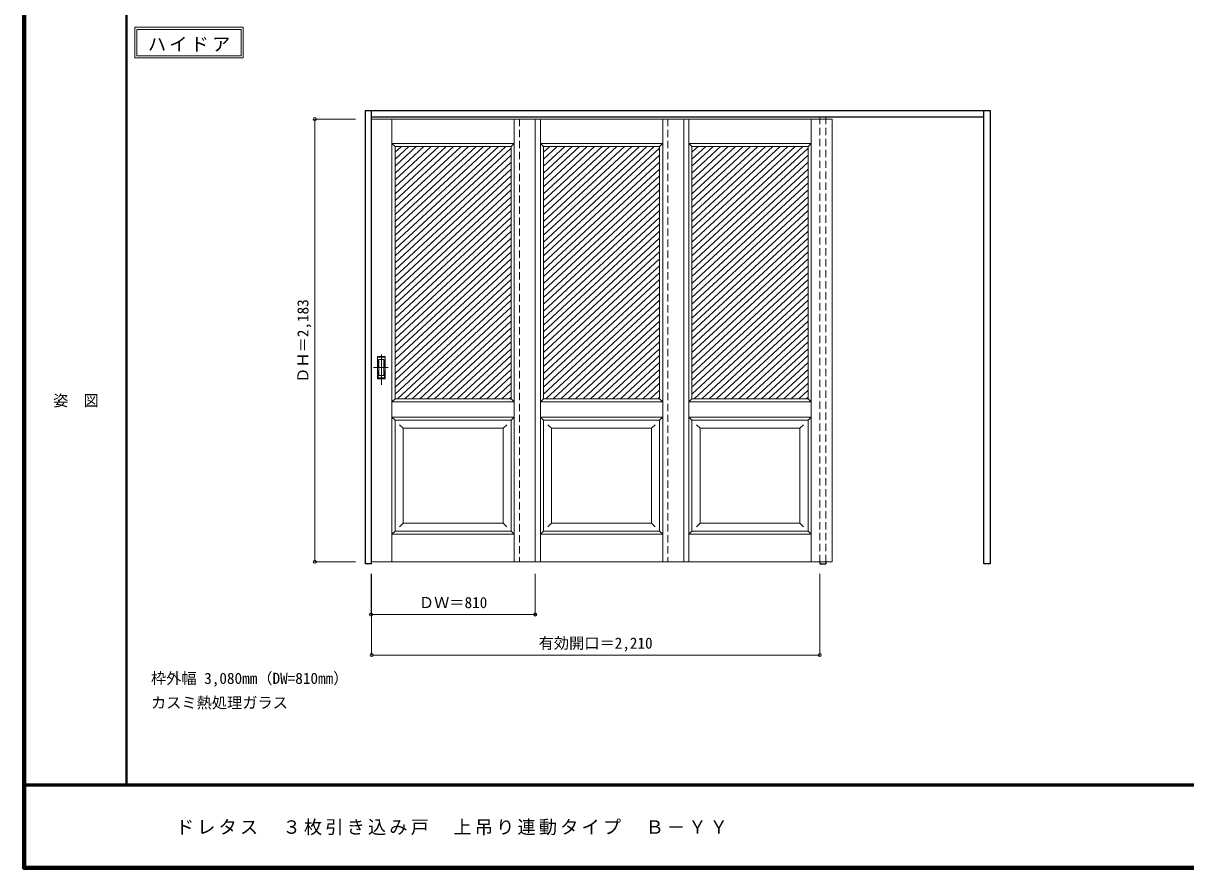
# Model space of a CAD drawing. Units: millimetres, scale not verified. Extents: x -6000 to 5700, y -4307 to 4175.
# Drawn here: x -6000 to -267, y -4205 to -36 of the extents above; entities that cross this region are included whole.
import ezdxf
from ezdxf.enums import TextEntityAlignment as Align

# ---------------------------------------------------------------- set-up
doc = ezdxf.new("R2010")
doc.units = ezdxf.units.MM
doc.header["$LTSCALE"] = 30
doc.header["$PDMODE"] = 32
doc.header["$PDSIZE"] = 15
doc.linetypes.add('CHAIN1', pattern=[8, 5, -1, 1, -1])
doc.linetypes.add('DASHED1', pattern=[1.8, 1.2, -0.6])
for name, color, linetype, lineweight in [('0-2_扉', 7, 'Continuous', 18), ('0-4_枠', 3, 'Continuous', 25), ('0-6_引手', 7, 'Continuous', 18), ('0-A_文字', 7, 'Continuous', 18), ('0-B_寸法', 7, 'Continuous', 9), ('0-C_ハッチ', 4, 'Continuous', 9), ('F-1_枠', 6, 'Continuous', 40)]:
    doc.layers.add(name, color=color, linetype=linetype, lineweight=lineweight)
doc.layers.add('F-A_文字', color=7, linetype='Continuous')
doc.styles.add('ＭＳ ゴシック', font='')
doc.styles.get('ＭＳ ゴシック').set_extended_font_data('MS Gothic')

msp = doc.modelspace()

# ---------------------------------------------------------------- linework, layer by layer
at = {"layer": '0-2_扉', "color": 4, "linetype": 'DASHED1', "lineweight": 9}
for p, q in [((-4285, -507.75), (-4282, -507.75)), ((-4285, -2690.75), (-4285, -507.75)), ((-3553, -507.75), (-3553, -2690.75)), ((-2821, -507.75), (-2821, -2690.75)), ((-4282, -2690.75), (-4285, -2690.75))]:
    msp.add_line(p, q, dxfattribs=at)
at = {"layer": '0-2_扉'}
for p, q in [((-3475, -507.75), (-4282, -507.75)), ((-4181.5, -2690.75), (-4181.5, -507.75)), ((-3578.5, -2690.75), (-3578.5, -507.75)), ((-2743, -507.75), (-3550, -507.75)), ((-3475, -507.75), (-3475, -2690.75)), ((-3449.5, -2690.75), (-3449.5, -507.75)), ((-2846.5, -2690.75), (-2846.5, -507.75)), ((-2011, -507.75), (-2818, -507.75)), ((-2743, -507.75), (-2743, -2690.75)), ((-2717.5, -2690.75), (-2717.5, -507.75)), ((-2114.5, -2690.75), (-2114.5, -507.75)), ((-2011, -507.75), (-2011, -2690.75)), ((-3578.5, -627.75), (-3593.5, -642.75)), ((-2846.5, -627.75), (-2861.5, -642.75)), ((-2114.5, -627.75), (-2129.5, -642.75)), ((-3593.5, -642.75), (-4166.5, -642.75)), ((-4166.5, -1887.75), (-4166.5, -642.75)), ((-3593.5, -1887.75), (-3593.5, -642.75)), ((-2861.5, -642.75), (-3434.5, -642.75)), ((-3434.5, -1887.75), (-3434.5, -642.75)), ((-2861.5, -1887.75), (-2861.5, -642.75)), ((-2129.5, -642.75), (-2702.5, -642.75)), ((-2702.5, -1887.75), (-2702.5, -642.75)), ((-2129.5, -1887.75), (-2129.5, -642.75)), ((-3593.69, -825.75), (-3593.5, -825.75)), ((-2861.69, -825.75), (-2861.5, -825.75)), ((-2129.69, -825.75), (-2129.5, -825.75)), ((-4166.5, -1887.75), (-3593.5, -1887.75)), ((-3578.5, -1902.75), (-3593.5, -1887.75)), ((-3434.5, -1887.75), (-2861.5, -1887.75)), ((-2846.5, -1902.75), (-2861.5, -1887.75)), ((-2702.5, -1887.75), (-2129.5, -1887.75)), ((-2114.5, -1902.75), (-2129.5, -1887.75)), ((-3578.5, -1977.75), (-4181.5, -1977.75)), ((-4166.5, -2540.75), (-4166.5, -1992.75)), ((-3578.5, -1977.75), (-3593.5, -1992.75)), ((-3593.5, -2540.75), (-3593.5, -1992.75)), ((-2846.5, -1977.75), (-3449.5, -1977.75)), ((-3434.5, -2540.75), (-3434.5, -1992.75)), ((-2846.5, -1977.75), (-2861.5, -1992.75)), ((-2861.5, -2540.75), (-2861.5, -1992.75)), ((-2114.5, -1977.75), (-2717.5, -1977.75)), ((-2702.5, -2540.75), (-2702.5, -1992.75)), ((-2114.5, -1977.75), (-2129.5, -1992.75)), ((-2129.5, -2540.75), (-2129.5, -1992.75)), ((-4126.5, -2032.75), (-4144.18, -2015.07)), ((-4126.5, -2032.75), (-3633.5, -2032.75)), ((-4126.5, -2032.75), (-4126.5, -2500.75)), ((-3633.54, -2032.75), (-3615.86, -2015.07)), ((-3633.5, -2500.75), (-3633.5, -2032.75)), ((-3394.5, -2032.75), (-3412.18, -2015.07)), ((-3394.5, -2032.75), (-2901.5, -2032.75)), ((-3394.5, -2032.75), (-3394.5, -2500.75)), ((-2901.54, -2032.75), (-2883.86, -2015.07)), ((-2901.5, -2500.75), (-2901.5, -2032.75)), ((-2662.5, -2032.75), (-2680.18, -2015.07)), ((-2662.5, -2032.75), (-2169.5, -2032.75)), ((-2662.5, -2032.75), (-2662.5, -2500.75)), ((-2169.54, -2032.75), (-2151.86, -2015.07)), ((-2169.5, -2500.75), (-2169.5, -2032.75)), ((-4126.5, -2500.75), (-4144.18, -2518.43)), ((-4126.5, -2500.75), (-3633.5, -2500.75)), ((-3633.5, -2500.75), (-3633.5, -2499.32)), ((-3633.5, -2500.75), (-3615.82, -2518.43)), ((-3394.5, -2500.75), (-3412.18, -2518.43)), ((-3394.5, -2500.75), (-2901.5, -2500.75)), ((-2901.5, -2500.75), (-2901.5, -2499.32)), ((-2901.5, -2500.75), (-2883.82, -2518.43)), ((-2662.5, -2500.75), (-2680.18, -2518.43)), ((-2662.5, -2500.75), (-2169.5, -2500.75)), ((-2169.5, -2500.75), (-2169.5, -2499.32)), ((-2169.5, -2500.75), (-2151.82, -2518.43)), ((-3578.5, -2555.75), (-4181.5, -2555.75)), ((-3593.5, -2540.75), (-3578.5, -2555.75)), ((-2846.5, -2555.75), (-3449.5, -2555.75)), ((-2861.5, -2540.75), (-2846.5, -2555.75)), ((-2114.5, -2555.75), (-2717.5, -2555.75)), ((-2129.5, -2540.75), (-2114.5, -2555.75)), ((-3475, -2690.75), (-4282, -2690.75)), ((-2743, -2690.75), (-3550, -2690.75)), ((-2011, -2690.75), (-2818, -2690.75))]:
    msp.add_line(p, q, dxfattribs=at)
for points in [[(-3578.5, -627.75), (-4181.5, -627.75), (-4166.5, -642.75)], [(-2846.5, -627.75), (-3449.5, -627.75), (-3434.5, -642.75)], [(-2114.5, -627.75), (-2717.5, -627.75), (-2702.5, -642.75)], [(-4166.5, -1887.75), (-4181.5, -1902.75), (-3578.5, -1902.75)], [(-3434.5, -1887.75), (-3449.5, -1902.75), (-2846.5, -1902.75)], [(-2702.5, -1887.75), (-2717.5, -1902.75), (-2114.5, -1902.75)], [(-3593.5, -1992.75), (-4166.5, -1992.75), (-4181.5, -1977.75)], [(-2861.5, -1992.75), (-3434.5, -1992.75), (-3449.5, -1977.75)], [(-2129.5, -1992.75), (-2702.5, -1992.75), (-2717.5, -1977.75)], [(-3593.5, -2540.75), (-4166.5, -2540.75), (-4181.5, -2555.75)], [(-2861.5, -2540.75), (-3434.5, -2540.75), (-3449.5, -2555.75)], [(-2129.5, -2540.75), (-2702.5, -2540.75), (-2717.5, -2555.75)]]:
    msp.add_lwpolyline(points, dxfattribs=at)
at = {"layer": '0-4_枠'}
for p, q in [((-4312, -2701.25), (-4312, -466.25)), ((-4282, -2701.25), (-4282, -466.25)), ((-4282, -496.25), (-1262, -496.25)), ((-1262, -2701.25), (-1262, -466.25)), ((-2072, -2690.75), (-2072, -2701.25)), ((-2042, -2690.75), (-2042, -2701.25)), ((-4282, -2701.25), (-4312, -2701.25)), ((-2072, -2701.25), (-2042, -2701.25)), ((-1232, -2701.25), (-1262, -2701.25))]:
    msp.add_line(p, q, dxfattribs=at)
at = {"layer": '0-4_枠', "color": 4, "linetype": 'DASHED1', "lineweight": 9}
for p, q in [((-2072, -2693.25), (-2072, -496.25)), ((-2042, -2693.25), (-2042, -496.25))]:
    msp.add_line(p, q, dxfattribs=at)
at = {"layer": '0-4_枠'}
msp.add_lwpolyline([(-4312, -466.25), (-1232, -466.25), (-1232, -2701.25)], dxfattribs=at)
at = {"layer": '0-6_引手', "linetype": 'CHAIN1'}
for p, q in [((-4234, -1818.48), (-4234, -1647.63)), ((-4272.07, -1733.25), (-4199.56, -1733.25))]:
    msp.add_line(p, q, dxfattribs=at)
at = {"layer": '0-6_引手'}
for p, q in [((-4253, -1678.25), (-4215, -1678.25)), ((-4253, -1788.25), (-4253, -1678.25)), ((-4246.5, -1694.25), (-4221.5, -1694.25)), ((-4246.5, -1772.25), (-4246.5, -1694.25)), ((-4221.5, -1772.25), (-4221.5, -1694.25)), ((-4215, -1788.25), (-4215, -1678.25)), ((-4246.5, -1772.25), (-4221.5, -1772.25)), ((-4253, -1788.25), (-4215, -1788.25))]:
    msp.add_line(p, q, dxfattribs=at)
at = {"layer": '0-6_引手', "linetype": 'DASHED1'}
for p, q in [((-4218, -1784.25), (-4218, -1682.25)), ((-4250, -1784.25), (-4218, -1784.25))]:
    msp.add_line(p, q, dxfattribs=at)
msp.add_lwpolyline([(-4250, -1784.25), (-4250, -1682.25), (-4218, -1682.25)], dxfattribs=at)
at = {"layer": '0-A_文字'}
for p, q in [((-5450, -55.5), (-5450, -205.5)), ((-5440, -65.5), (-4925.67, -65.5)), ((-4925.67, -65.5), (-4925.67, -195.5)), ((-5450, -205.5), (-4915.67, -205.5))]:
    msp.add_line(p, q, dxfattribs=at)
for points in [[(-5450, -55.5), (-4915.67, -55.5), (-4915.67, -205.5)], [(-5440, -65.5), (-5440, -195.5), (-4925.67, -195.5)]]:
    msp.add_lwpolyline(points, dxfattribs=at)
at = {"layer": '0-B_寸法', "color": 4}
for p, q in [((-4562, -507.75), (-4362, -507.75)), ((-4562, -507.75), (-4562, -2690.75)), ((-4562, -2690.75), (-4362, -2690.75)), ((-4285, -2951.25), (-4285, -2751.25)), ((-4282, -3151.25), (-4282, -2751.25)), ((-3475, -2951.25), (-3475, -2751.25)), ((-2072, -3151.25), (-2072, -2751.25)), ((-4285, -2951.25), (-3475, -2951.25)), ((-4282, -3151.25), (-2072, -3151.25))]:
    msp.add_line(p, q, dxfattribs=at)
at = {"layer": '0-B_寸法'}
for p in [(-4562, -507.75), (-4562, -2690.75), (-4285, -2951.25), (-3475, -2951.25), (-4282, -3151.25), (-2072, -3151.25)]:
    msp.add_point(p, dxfattribs=at)
at = {"layer": '0-C_ハッチ'}
for p, q in [((-4098.36, -642.75), (-4166.5, -705.85)), ((-4061.56, -642.75), (-4166.5, -739.92)), ((-4024.76, -642.75), (-4166.5, -773.99)), ((-3987.97, -642.75), (-4166.5, -808.06)), ((-4135.15, -642.75), (-4166.5, -671.78)), ((-3951.17, -642.75), (-4166.5, -842.13)), ((-3914.37, -642.75), (-4166.5, -876.2)), ((-3877.58, -642.75), (-4166.5, -910.27)), ((-3840.78, -642.75), (-4166.5, -944.34)), ((-3803.98, -642.75), (-4166.5, -978.42)), ((-3767.19, -642.75), (-4166.5, -1012.49)), ((-3730.39, -642.75), (-4166.5, -1046.56)), ((-3693.59, -642.75), (-4166.5, -1080.63)), ((-3656.79, -642.75), (-4166.5, -1114.7)), ((-3620, -642.75), (-4166.5, -1148.77)), ((-3593.5, -652.29), (-4166.5, -1182.84)), ((-3593.5, -686.36), (-4166.5, -1216.91)), ((-3366.36, -642.75), (-3434.5, -705.85)), ((-3329.56, -642.75), (-3434.5, -739.92)), ((-3292.76, -642.75), (-3434.5, -773.99)), ((-3255.97, -642.75), (-3434.5, -808.06)), ((-3403.15, -642.75), (-3434.5, -671.78)), ((-3219.17, -642.75), (-3434.5, -842.13)), ((-3182.37, -642.75), (-3434.5, -876.2)), ((-3145.58, -642.75), (-3434.5, -910.27)), ((-3108.78, -642.75), (-3434.5, -944.34)), ((-3071.98, -642.75), (-3434.5, -978.42)), ((-3035.19, -642.75), (-3434.5, -1012.49)), ((-2998.39, -642.75), (-3434.5, -1046.56)), ((-2961.59, -642.75), (-3434.5, -1080.63)), ((-2924.79, -642.75), (-3434.5, -1114.7)), ((-2888, -642.75), (-3434.5, -1148.77)), ((-2861.5, -652.29), (-3434.5, -1182.84)), ((-2861.5, -686.36), (-3434.5, -1216.91)), ((-2634.36, -642.75), (-2702.5, -705.85)), ((-2597.56, -642.75), (-2702.5, -739.92)), ((-2560.76, -642.75), (-2702.5, -773.99)), ((-2523.97, -642.75), (-2702.5, -808.06)), ((-2671.15, -642.75), (-2702.5, -671.78)), ((-2487.17, -642.75), (-2702.5, -842.13)), ((-2450.37, -642.75), (-2702.5, -876.2)), ((-2413.58, -642.75), (-2702.5, -910.27)), ((-2376.78, -642.75), (-2702.5, -944.34)), ((-2339.98, -642.75), (-2702.5, -978.42)), ((-2303.19, -642.75), (-2702.5, -1012.49)), ((-2266.39, -642.75), (-2702.5, -1046.56)), ((-2229.59, -642.75), (-2702.5, -1080.63)), ((-2192.79, -642.75), (-2702.5, -1114.7)), ((-2156, -642.75), (-2702.5, -1148.77)), ((-2129.5, -652.29), (-2702.5, -1182.84)), ((-2129.5, -686.36), (-2702.5, -1216.91)), ((-3593.5, -720.43), (-4166.5, -1250.98)), ((-2861.5, -720.43), (-3434.5, -1250.98)), ((-2129.5, -720.43), (-2702.5, -1250.98)), ((-3593.5, -754.5), (-4166.5, -1285.05)), ((-3593.5, -788.57), (-4166.5, -1319.13)), ((-2861.5, -754.5), (-3434.5, -1285.05)), ((-2861.5, -788.57), (-3434.5, -1319.13)), ((-2129.5, -754.5), (-2702.5, -1285.05)), ((-2129.5, -788.57), (-2702.5, -1319.13)), ((-3593.5, -822.64), (-4166.5, -1353.2)), ((-3593.5, -856.71), (-4166.5, -1387.27)), ((-2861.5, -822.64), (-3434.5, -1353.2)), ((-2861.5, -856.71), (-3434.5, -1387.27)), ((-2129.5, -822.64), (-2702.5, -1353.2)), ((-2129.5, -856.71), (-2702.5, -1387.27)), ((-3593.5, -890.78), (-4166.5, -1421.34)), ((-2861.5, -890.78), (-3434.5, -1421.34)), ((-2129.5, -890.78), (-2702.5, -1421.34)), ((-3593.5, -924.85), (-4166.5, -1455.41)), ((-3593.5, -958.93), (-4166.5, -1489.48)), ((-2861.5, -924.85), (-3434.5, -1455.41)), ((-2861.5, -958.93), (-3434.5, -1489.48)), ((-2129.5, -924.85), (-2702.5, -1455.41)), ((-2129.5, -958.93), (-2702.5, -1489.48)), ((-3593.5, -993), (-4166.5, -1523.55)), ((-3593.5, -1027.07), (-4166.5, -1557.62)), ((-2861.5, -993), (-3434.5, -1523.55)), ((-2861.5, -1027.07), (-3434.5, -1557.62)), ((-2129.5, -993), (-2702.5, -1523.55)), ((-2129.5, -1027.07), (-2702.5, -1557.62)), ((-3593.5, -1061.14), (-4166.5, -1591.69)), ((-2861.5, -1061.14), (-3434.5, -1591.69)), ((-2129.5, -1061.14), (-2702.5, -1591.69)), ((-3593.5, -1095.21), (-4166.5, -1625.77)), ((-3593.5, -1129.28), (-4166.5, -1659.84)), ((-2861.5, -1095.21), (-3434.5, -1625.77)), ((-2861.5, -1129.28), (-3434.5, -1659.84)), ((-2129.5, -1095.21), (-2702.5, -1625.77)), ((-2129.5, -1129.28), (-2702.5, -1659.84)), ((-3593.5, -1163.35), (-4166.5, -1693.91)), ((-3593.5, -1197.42), (-4166.5, -1727.98)), ((-2861.5, -1163.35), (-3434.5, -1693.91)), ((-2861.5, -1197.42), (-3434.5, -1727.98)), ((-2129.5, -1163.35), (-2702.5, -1693.91)), ((-2129.5, -1197.42), (-2702.5, -1727.98)), ((-3593.5, -1231.49), (-4166.5, -1762.05)), ((-2861.5, -1231.49), (-3434.5, -1762.05)), ((-2129.5, -1231.49), (-2702.5, -1762.05)), ((-3593.5, -1265.56), (-4166.5, -1796.12)), ((-3593.5, -1299.64), (-4166.5, -1830.19)), ((-2861.5, -1265.56), (-3434.5, -1796.12)), ((-2861.5, -1299.64), (-3434.5, -1830.19)), ((-2129.5, -1265.56), (-2702.5, -1796.12)), ((-2129.5, -1299.64), (-2702.5, -1830.19)), ((-3593.5, -1333.71), (-4166.5, -1864.26)), ((-3593.5, -1367.78), (-4155.07, -1887.75)), ((-2861.5, -1333.71), (-3434.5, -1864.26)), ((-2861.5, -1367.78), (-3423.07, -1887.75)), ((-2129.5, -1333.71), (-2702.5, -1864.26)), ((-2129.5, -1367.78), (-2691.07, -1887.75)), ((-3593.5, -1401.85), (-4118.27, -1887.75)), ((-2861.5, -1401.85), (-3386.27, -1887.75)), ((-2129.5, -1401.85), (-2654.27, -1887.75)), ((-3593.5, -1435.92), (-4081.48, -1887.75)), ((-3593.5, -1469.99), (-4044.68, -1887.75)), ((-2861.5, -1435.92), (-3349.48, -1887.75)), ((-2861.5, -1469.99), (-3312.68, -1887.75)), ((-2129.5, -1435.92), (-2617.48, -1887.75)), ((-2129.5, -1469.99), (-2580.68, -1887.75)), ((-3593.5, -1504.06), (-4007.88, -1887.75)), ((-3593.5, -1538.13), (-3971.09, -1887.75)), ((-2861.5, -1504.06), (-3275.88, -1887.75)), ((-2861.5, -1538.13), (-3239.09, -1887.75)), ((-2129.5, -1504.06), (-2543.88, -1887.75)), ((-2129.5, -1538.13), (-2507.09, -1887.75)), ((-3593.5, -1572.2), (-3934.29, -1887.75)), ((-2861.5, -1572.2), (-3202.29, -1887.75)), ((-2129.5, -1572.2), (-2470.29, -1887.75)), ((-3593.5, -1606.28), (-3897.49, -1887.75)), ((-3593.5, -1640.35), (-3860.7, -1887.75)), ((-2861.5, -1606.28), (-3165.49, -1887.75)), ((-2861.5, -1640.35), (-3128.7, -1887.75)), ((-2129.5, -1606.28), (-2433.49, -1887.75)), ((-2129.5, -1640.35), (-2396.7, -1887.75)), ((-3593.5, -1674.42), (-3823.9, -1887.75)), ((-3593.5, -1708.49), (-3787.1, -1887.75)), ((-2861.5, -1674.42), (-3091.9, -1887.75)), ((-2861.5, -1708.49), (-3055.1, -1887.75)), ((-2129.5, -1674.42), (-2359.9, -1887.75)), ((-2129.5, -1708.49), (-2323.1, -1887.75)), ((-3593.5, -1742.56), (-3750.31, -1887.75)), ((-3593.5, -1776.63), (-3713.51, -1887.75)), ((-2861.5, -1742.56), (-3018.31, -1887.75)), ((-2861.5, -1776.63), (-2981.51, -1887.75)), ((-2129.5, -1742.56), (-2286.31, -1887.75)), ((-2129.5, -1776.63), (-2249.51, -1887.75)), ((-3593.5, -1810.7), (-3676.71, -1887.75)), ((-2861.5, -1810.7), (-2944.71, -1887.75)), ((-2129.5, -1810.7), (-2212.71, -1887.75)), ((-3593.5, -1844.77), (-3639.92, -1887.75)), ((-3593.5, -1878.84), (-3603.12, -1887.75)), ((-2861.5, -1844.77), (-2907.92, -1887.75)), ((-2861.5, -1878.84), (-2871.12, -1887.75)), ((-2129.5, -1844.77), (-2175.92, -1887.75)), ((-2129.5, -1878.84), (-2139.12, -1887.75))]:
    msp.add_line(p, q, dxfattribs=at)
at = {"layer": 'F-1_枠'}
for p, q in [((-6000, 4175), (-6000, -4205)), ((-5995, 4175), (-5995, -4205)), ((-5990, 4175), (-5990, -4205)), ((-5490, 4175), (-5490, -3790)), ((5700, -3790), (-6000, -3790)), ((5700, -3795), (-6000, -3795)), ((5700, -4195), (-6000, -4195)), ((5700, -4200), (-6000, -4200)), ((5700, -4205), (-6000, -4205))]:
    msp.add_line(p, q, dxfattribs=at)

# ---------------------------------------------------------------- texts
at = {"layer": '0-A_文字', "style": 'ＭＳ ゴシック'}
for s, p in [('枠外幅 3,080mm（DW=810mm）', (-5370, -3310)), ('カスミ熱処理ガラス', (-5370, -3430))]:
    msp.add_text(s, height=54.99, dxfattribs=at).set_placement(p, align=Align.BOTTOM_LEFT)
at = {"layer": '0-A_文字', "insert": (-5385.34, -175.5), "char_height": 65.98, "attachment_point": 7, "style": 'ＭＳ ゴシック'}
msp.add_mtext('\\T1.17;ハイドア', dxfattribs=at)
at = {"layer": '0-B_寸法', "style": 'ＭＳ ゴシック'}
msp.add_text('ＤＨ＝2,183', height=54.99, rotation=90, dxfattribs=at).set_placement((-4577, -1808.75), align=Align.BOTTOM_LEFT)
for s, p in [('ＤＷ＝810', (-4048.75, -2936.25)), ('有効開口＝2,210', (-3458.25, -3136.25))]:
    msp.add_text(s, height=54.99, dxfattribs=at).set_placement(p, align=Align.BOTTOM_LEFT)
at = {"layer": 'F-A_文字', "style": 'ＭＳ ゴシック'}
msp.add_text('姿\u3000図', height=54.99, dxfattribs=at).set_placement((-5852.5, -1940.25), align=Align.BOTTOM_LEFT)
at = {"layer": 'F-A_文字', "insert": (-5247.55, -4040), "char_height": 65.98, "attachment_point": 7, "style": 'ＭＳ ゴシック'}
msp.add_mtext('\\T1.17;ドレタス\u3000３枚引き込み戸\u3000上吊り連動タイプ\u3000Ｂ－ＹＹ', dxfattribs=at)

doc.saveas('drawing.dxf')
